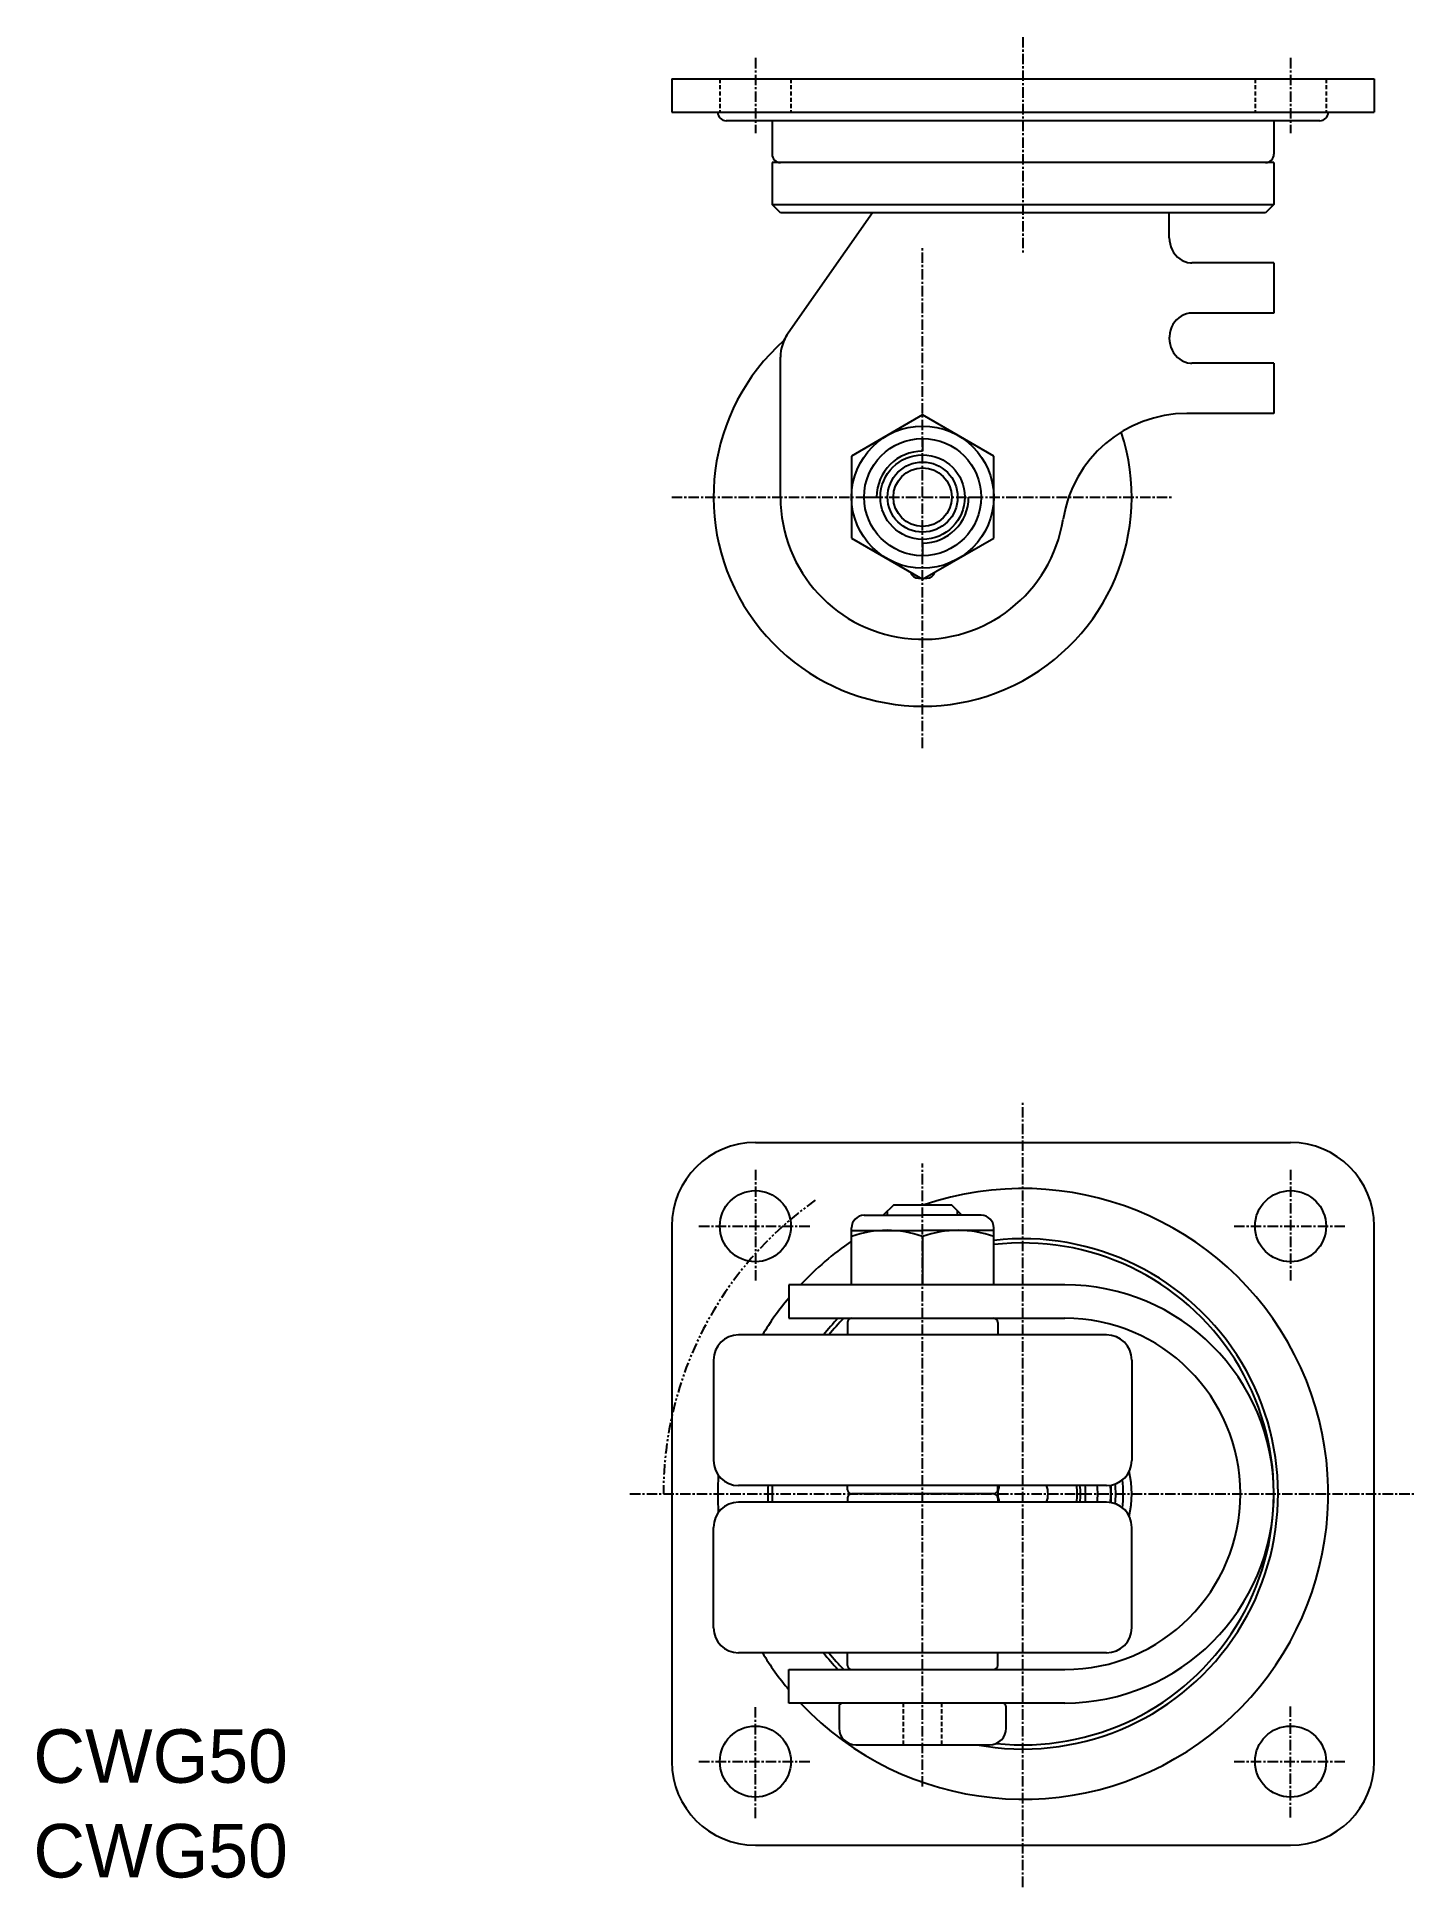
# Model space of a CAD drawing. Extents: x 23 to 188, y -115 to 106.
import ezdxf

# ---------------------------------------------------------------- set-up
doc = ezdxf.new("R2010")
doc.units = 0
for name, pattern in [('CENTER', [2, 1.25, -0.25, 0.25, -0.25]), ('DASHED', [0.75, 0.5, -0.25]), ('PHANTOM', [2.5, 1.25, -0.25, 0.25, -0.25, 0.25, -0.25])]:
    doc.linetypes.add(name, pattern=pattern)
doc.layers.get('0').update_dxf_attribs({"linetype": 'CONTINUOUS'})
doc.layers.add('CENTER', color=1, linetype='CENTER')

msp = doc.modelspace()

# ---------------------------------------------------------------- linework, layer by layer
at = {"color": 7, "linetype": 'CONTINUOUS'}
for p, q in [((98.76, 101.47), (182.76, 101.47)), ((98.76, 101.47), (98.76, 97.47)), ((182.76, 101.47), (182.76, 97.47)), ((98.76, 97.47), (182.76, 97.47)), ((176.26, 96.47), (105.26, 96.47)), ((110.76, 96.47), (110.76, 92.47)), ((170.76, 96.47), (170.76, 92.47)), ((170.76, 91.47), (110.76, 91.47)), ((110.76, 91.47), (110.76, 86.47)), ((170.76, 91.47), (170.76, 86.47)), ((110.76, 86.47), (170.76, 86.47)), ((111.76, 85.47), (110.76, 86.47)), ((170.76, 86.47), (169.76, 85.47)), ((169.76, 85.47), (111.76, 85.47)), ((122.76, 85.47), (112.67, 71.06)), ((158.26, 82.47), (158.26, 85.47)), ((170.76, 79.47), (160.97, 79.47)), ((170.76, 79.47), (170.76, 73.47)), ((170.76, 73.47), (160.97, 73.47)), ((111.76, 51.47), (111.76, 68.19)), ((170.76, 67.47), (160.97, 67.47)), ((170.76, 67.47), (170.76, 61.47)), ((128.76, 61.29), (120.26, 56.38)), ((137.26, 56.38), (128.76, 61.29)), ((170.76, 61.47), (160.37, 61.47)), ((128.76, 58.47), (128.76, 56.97)), ((120.26, 56.38), (120.26, 46.57)), ((137.26, 46.57), (137.26, 56.38)), ((121.76, 51.47), (123.26, 51.47)), ((134.26, 51.47), (135.76, 51.47)), ((120.26, 46.57), (128.76, 41.66)), ((128.76, 41.66), (137.26, 46.57)), ((128.76, 45.97), (128.76, 44.47)), ((128.26, 41.77), (128.56, 41.77)), ((128.96, 41.77), (129.26, 41.77)), ((108.76, -25.69), (172.76, -25.69)), ((121.76, -34.39), (128.76, -34.39)), ((125.26, -33.19), (124.06, -34.39)), ((132.26, -33.19), (125.26, -33.19)), ((135.76, -34.39), (128.76, -34.39)), ((133.46, -34.39), (132.26, -33.19)), ((98.76, -35.69), (98.76, -99.69)), ((120.26, -42.69), (120.26, -35.89)), ((120.26, -36.19), (128.76, -36.19)), ((137.26, -36.19), (128.76, -36.19)), ((128.76, -36.95), (128.76, -42.69)), ((137.26, -42.69), (137.26, -35.89)), ((182.76, -99.69), (182.76, -35.69)), ((145.76, -42.69), (112.76, -42.69)), ((112.76, -42.69), (112.76, -46.69)), ((112.76, -46.69), (145.76, -46.69)), ((119.76, -47.19), (119.76, -48.69)), ((137.76, -47.19), (137.76, -48.69)), ((150.76, -48.69), (106.76, -48.69)), ((103.76, -51.69), (103.76, -63.69)), ((153.76, -51.69), (153.76, -63.69)), ((153.1, -65.69), (153, -65.69)), ((153.1, -65.69), (153, -65.69)), ((150.76, -66.69), (106.76, -66.69)), ((119.76, -67.19), (119.76, -66.69)), ((119.76, -68.19), (119.76, -68.69)), ((137.26, -67.69), (120.26, -67.69)), ((137.26, -67.69), (120.26, -67.69)), ((137.26, -67.69), (120.26, -67.69)), ((137.26, -67.69), (120.26, -67.69)), ((137.76, -67.19), (137.76, -66.69)), ((137.76, -68.19), (137.76, -68.69)), ((151.26, -66.64), (151.26, -68.73)), ((151.26, -66.64), (151.26, -68.73)), ((150.76, -68.69), (106.76, -68.69)), ((153.1, -69.69), (153, -69.69)), ((153.1, -69.69), (153, -69.69)), ((103.76, -83.69), (103.76, -71.69)), ((153.76, -83.69), (153.76, -71.69)), ((150.76, -86.69), (106.76, -86.69)), ((119.76, -88.19), (119.76, -86.69)), ((137.76, -88.19), (137.76, -86.69)), ((112.76, -88.69), (145.76, -88.69)), ((112.76, -92.69), (112.76, -88.69)), ((145.76, -92.69), (112.76, -92.69)), ((118.76, -93.19), (118.76, -95.69)), ((138.76, -95.69), (138.76, -93.19)), ((120.76, -97.69), (136.76, -97.69)), ((108.76, -109.69), (172.76, -109.69))]:
    msp.add_line(p, q, dxfattribs=at)
at = {"color": 3, "linetype": 'DASHED'}
for p, q in [((104.51, 101.47), (104.51, 97.47)), ((113.01, 101.47), (113.01, 97.47)), ((168.51, 101.47), (168.51, 97.47)), ((177.01, 101.47), (177.01, 97.47)), ((126.48, -97.69), (126.48, -92.69)), ((131.05, -97.69), (131.05, -92.69))]:
    msp.add_line(p, q, dxfattribs=at)
at = {"color": 3, "linetype": 'CONTINUOUS'}
for p, q in [((124.57, -34.39), (124.57, -33.87)), ((132.95, -34.39), (132.95, -33.87))]:
    msp.add_line(p, q, dxfattribs=at)
at = {"color": 7, "linetype": 'CONTINUOUS'}
for points in [[(158.26, 82.47), (158.28, 82.1), (158.35, 81.73), (158.45, 81.38), (158.59, 81.04), (158.77, 80.72), (158.99, 80.43), (159.23, 80.17), (159.51, 79.95), (159.8, 79.77), (160.12, 79.63), (160.44, 79.53), (160.78, 79.48), (160.97, 79.47)], [(160.97, 73.47), (160.63, 73.45), (160.3, 73.38), (159.98, 73.27), (159.67, 73.11), (159.39, 72.91), (159.12, 72.67), (158.89, 72.4), (158.69, 72.1), (158.53, 71.77), (158.4, 71.42), (158.31, 71.06), (158.27, 70.69), (158.26, 70.47)], [(158.26, 70.47), (158.28, 70.1), (158.35, 69.73), (158.45, 69.38), (158.59, 69.04), (158.77, 68.72), (158.99, 68.43), (159.23, 68.17), (159.51, 67.95), (159.8, 67.77), (160.12, 67.63), (160.44, 67.53), (160.78, 67.48), (160.97, 67.47)]]:
    msp.add_lwpolyline(points, dxfattribs=at)
for centre, radius in [((128.76, 51.47), 8.5), ((128.76, 51.47), 7), ((128.76, 51.47), 5.05), ((128.76, 51.47), 3.5), ((108.76, -35.69), 4.25), ((172.76, -35.69), 4.25), ((108.76, -99.69), 4.25), ((172.76, -99.69), 4.25)]:
    msp.add_circle(centre, radius, dxfattribs=at)
at = {"color": 3, "linetype": 'CONTINUOUS'}
msp.add_circle((128.76, 51.47), 4.19, dxfattribs=at)
at = {"color": 7, "linetype": 'CONTINUOUS'}
for centre, radius, start, end in [((105.26, 97.47), 1, 180, 270), ((176.26, 97.47), 1, 270, 0), ((111.76, 92.47), 1, 180, 270), ((169.76, 92.47), 1, 270, 0), ((116.76, 68.19), 5, 145, 180), ((116.76, 68.19), 5, 145, 156.526), ((128.76, 51.47), 25, 131.563, 18.1375), ((160.37, 46.47), 15, 90, 171.011), ((128.76, 51.47), 5.5, 90, 180), ((128.76, 51.47), 17, 180, 351.011), ((128.76, 51.47), 5.5, 270, 0), ((128.26, 42.77), 1, 195.691, 270), ((129.26, 42.77), 1, 270, 344.309), ((108.76, -35.69), 10, 90, 180), ((172.76, -35.69), 10, 0, 90), ((140.76, -67.69), 36.5, 223.23, 109.055), ((121.76, -35.89), 1.5, 90, 180), ((135.76, -35.89), 1.5, 0, 90), ((140.76, -67.69), 36.5, 124.17, 136.77), ((124.51, -48.46), 12.28, 69.7438, 110.256), ((133.01, -48.46), 12.28, 69.7438, 110.256), ((140.76, -67.69), 30.5, 259.569, 96.5886), ((140.76, -67.69), 30, 263.892, 96.6998), ((145.76, -67.69), 25, 270, 90), ((140.76, -67.69), 36.5, 140.096, 148.631), ((140.76, -67.69), 30.5, 136.494, 141.474), ((140.76, -67.69), 30, 135.573, 140.704), ((120.26, -47.19), 0.5, 90, 180), ((137.26, -47.19), 0.5, 0, 90), ((145.76, -67.69), 21, 270, 90), ((106.76, -51.69), 3, 90, 180), ((150.76, -51.69), 3, 0, 90), ((106.76, -63.69), 3, 180, 270), ((150.76, -63.69), 3, 270, 0), ((140.76, -67.69), 36.5, 176.478, 183.522), ((140.76, -67.69), 12, 352.023, 7.9768), ((140.76, -67.69), 12.5, 9.2069, 9.6748), ((140.76, -67.69), 12.5, 9.2069, 9.6748), ((140.76, -67.69), 13, 347.929, 12.0709), ((140.76, -67.69), 30.5, 178.121, 181.879), ((140.76, -67.69), 30.5, 178.121, 181.879), ((140.76, -67.69), 30, 178.09, 181.91), ((140.76, -67.69), 30, 178.09, 181.91), ((120.26, -67.19), 0.5, 180, 270), ((120.26, -68.19), 0.5, 90, 180), ((137.26, -67.19), 0.5, 270, 0), ((137.26, -68.19), 0.5, 0, 90), ((140.76, -67.69), 3, 160.529, 199.471), ((140.76, -67.69), 3, 340.529, 19.4712), ((140.76, -67.69), 6.5, 351.15, 8.8499), ((140.76, -67.69), 6.89, 351.65, 8.3495), ((140.76, -67.69), 7.5, 352.338, 7.6623), ((140.76, -67.69), 8.94, 353.578, 6.4224), ((140.76, -67.69), 10.5, 354.35, 5.6503), ((140.76, -67.69), 11.09, 353.888, 6.1118), ((106.76, -71.69), 3, 90, 180), ((150.76, -71.69), 3, 0, 90), ((140.76, -67.69), 12.5, 350.325, 350.793), ((106.76, -83.69), 3, 180, 270), ((150.76, -83.69), 3, 270, 0), ((140.76, -67.69), 36.5, 211.369, 219.904), ((140.76, -67.69), 30.5, 218.526, 223.506), ((140.76, -67.69), 30, 219.296, 224.427), ((120.26, -88.19), 0.5, 180, 270), ((137.26, -88.19), 0.5, 270, 0), ((119.26, -93.19), 0.5, 90, 180), ((138.26, -93.19), 0.5, 0, 90), ((120.76, -95.69), 2, 180, 270), ((136.76, -95.69), 2, 270, 0), ((108.76, -99.69), 10, 180, 270), ((172.76, -99.69), 10, 270, 0)]:
    msp.add_arc(centre, radius, start, end, dxfattribs=at)
at = {"color": 3, "linetype": 'PHANTOM'}
msp.add_arc((140.76, -67.69), 43, 125.298, 180, dxfattribs=at)
at = {"layer": 'CENTER', "color": 1, "linetype": 'CENTER'}
for p, q in [((140.76, 106.47), (140.76, 80.47)), ((108.76, 103.97), (108.76, 94.97)), ((172.76, 103.97), (172.76, 94.97)), ((128.76, 21.47), (128.76, 81.47)), ((98.76, 51.47), (158.76, 51.47)), ((140.76, -114.69), (140.76, -20.69)), ((128.76, -102.69), (128.76, -28.19)), ((108.76, -28.94), (108.76, -42.44)), ((172.76, -28.94), (172.76, -42.44)), ((102.01, -35.69), (115.51, -35.69)), ((166.01, -35.69), (179.51, -35.69)), ((93.76, -67.69), (187.76, -67.69)), ((108.76, -106.44), (108.76, -92.94)), ((172.76, -106.36), (172.76, -92.94)), ((102.01, -99.69), (115.51, -99.69)), ((166.01, -99.69), (179.51, -99.69))]:
    msp.add_line(p, q, dxfattribs=at)

# ---------------------------------------------------------------- texts
at = {"color": 7, "linetype": 'CONTINUOUS'}
for p in [(22.42, -102.23), (22.42, -113.55)]:
    msp.add_text('CWG50', height=6.4, dxfattribs=at).set_placement(p)

doc.saveas('drawing.dxf')
